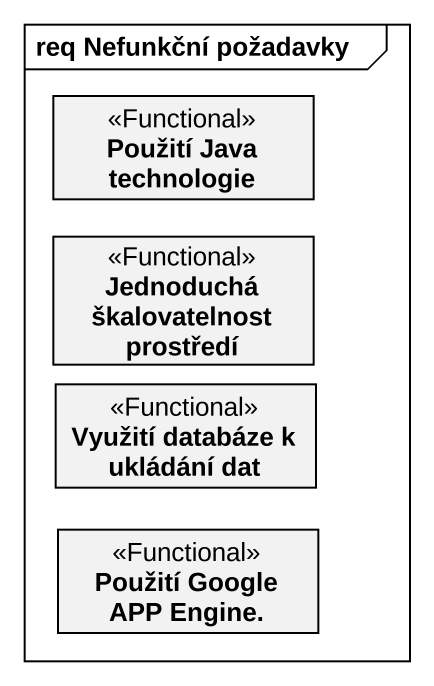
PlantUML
@startuml
mainframe req Nefunkční požadavky
hide circle
hide empty members
class "Použití Java technologie" as Použití_Java_technologie <<Functional>>
class "Jednoduchá škalovatelnost prostředí" as Jednoduchá_škalovatelnost <<Functional>>
class "Využití databáze k ukládání dat" as Využití_databáze_k_ukládání <<Functional>>
class "Použití Google APP Engine." as Použití_Google_APP_Engine <<Functional>>
@enduml
